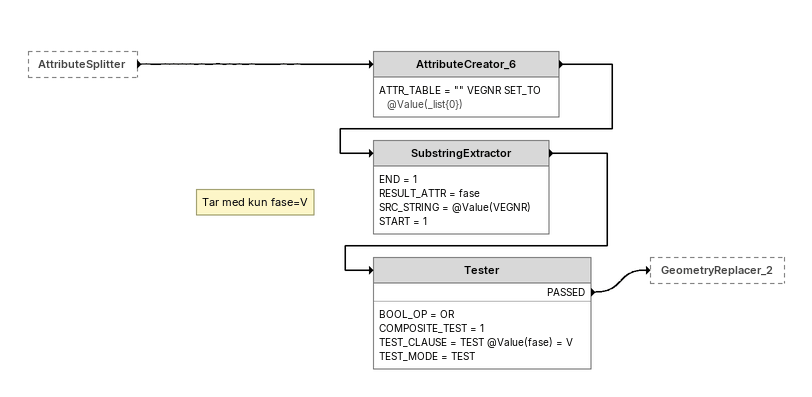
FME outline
AttributeSplitter [outside]
    -> AttributeCreator_6
AttributeCreator_6
    ATTR_TABLE = "" VEGNR SET_TO @Value(_list{0})
    -> SubstringExtractor
SubstringExtractor
    END = 1
    RESULT_ATTR = fase
    SRC_STRING = @Value(VEGNR)
    START = 1
    -> Tester
Note: Tar med kun fase=V
Tester
    BOOL_OP = OR
    COMPOSITE_TEST = 1
    TEST_CLAUSE = TEST @Value(fase) = V
    TEST_MODE = TEST
    PASSED -> GeometryReplacer_2
